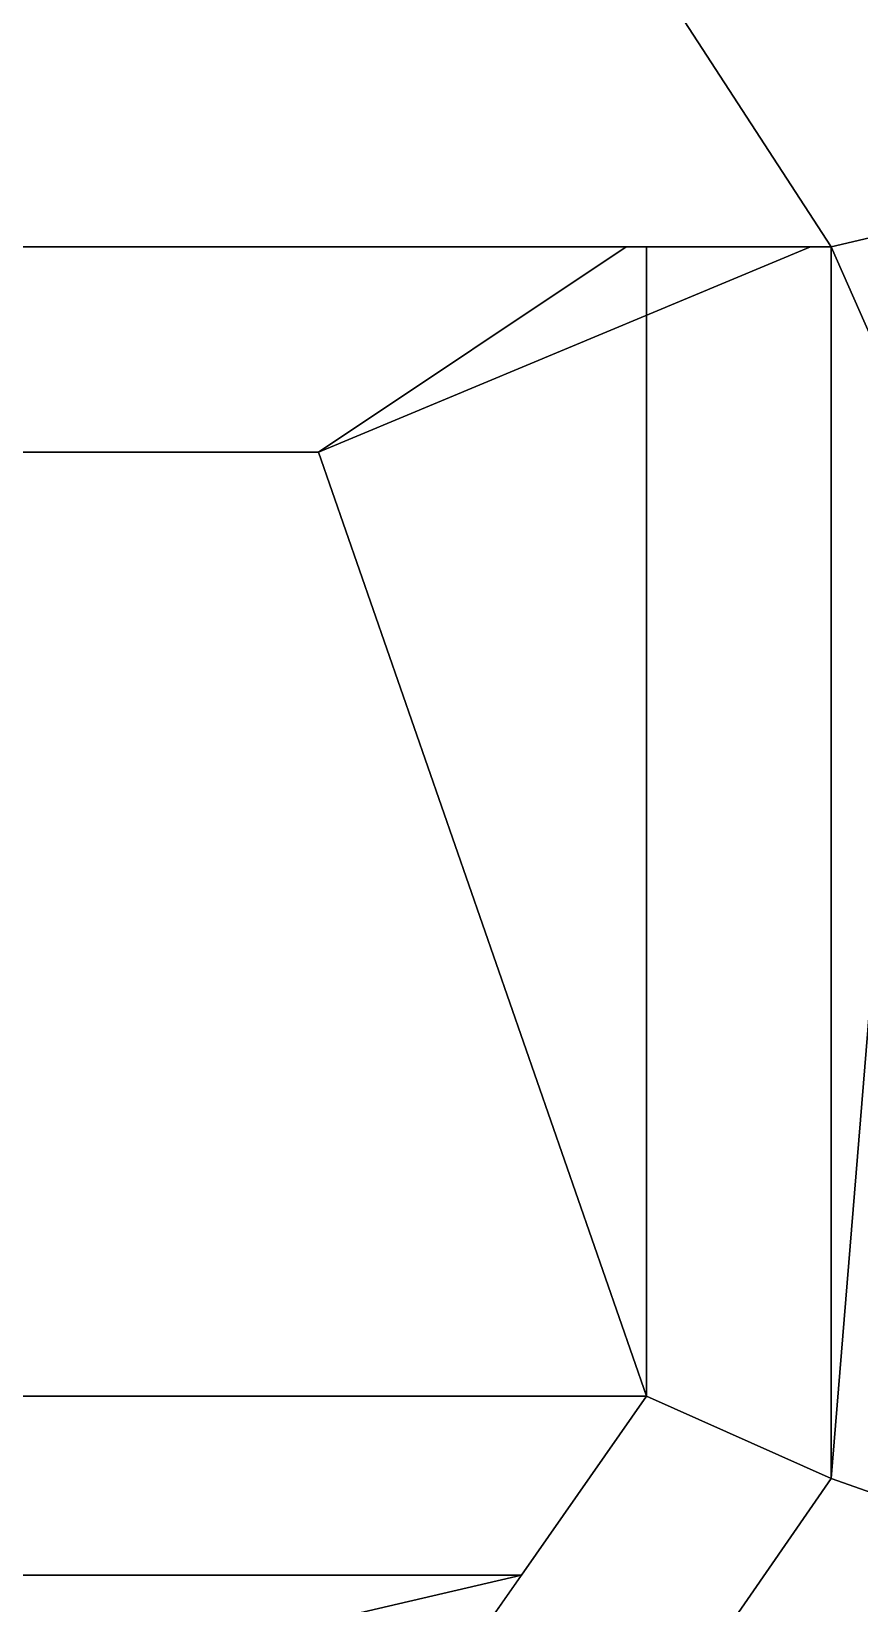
# Model space of a CAD drawing. Header units: millimetres. Extents: x -1.07 to 1.03, y -2.23 to 2.52.
# Drawn here: x 0.16 to 0.564, y 0.639 to 1.405 of the extents above; entities that cross this region are included whole.
import ezdxf

# ---------------------------------------------------------------- set-up
doc = ezdxf.new("R2010")
doc.units = ezdxf.units.MM
doc.layers.add('turret', color=2, linetype='Continuous')

msp = doc.modelspace()

# ---------------------------------------------------------------- linework, layer by layer
for points in [[(0.76, 0.12, 1.6), (0.76, 1.98, 1.6), (-0.76, 1.98, 1.6), (-0.76, 0.12, 1.6)], [(0.58, 1.97571, 0.3), (0.58, -0.69, 0.3), (-0.58, -0.69, 0.3), (-0.58, 1.97571, 0.3)]]:
    msp.add_3dface(points)
at = {"layer": 'turret'}
for points in [[(0.55, 1.3, 1.83), (0.72, 1.34, 1.6), (0.53, 1.65, 1.6), (0.42, 1.5, 1.83)], [(0.42, 1.5, 1.83), (-0.42, 1.5, 1.83), (-0.55, 1.3, 1.83), (0.55, 1.3, 1.83)], [(0.57217, 1.25, 1.8), (0.66087, 1.25, 1.68), (0.72, 1.34, 1.6), (0.55, 1.3, 1.83)], [(0.3, 1.2, 1.83), (0.54, 1.3, 1.83), (-0.54, 1.3, 1.83), (-0.3, 1.2, 1.83)], [(0.46, 0.74, 2.08), (0.46, 1.3, 2.08), (0.45, 1.3, 2.08), (0.3, 1.2, 2.08)], [(0.45, 1.3, 2.08), (0.45, 1.3, 2.04), (0.3, 1.2, 1.83), (0.3, 1.2, 2.08)], [(0.45, 1.3, 2.04), (0.54, 1.3, 1.83), (0.3, 1.2, 1.83)], [(0.46, 1.3, 2.08), (0.46, 1.3, 2.04), (0.45, 1.3, 2.04), (0.45, 1.3, 2.08)], [(0.46, 1.3, 2.04), (0.55, 1.3, 1.83), (0.54, 1.3, 1.83), (0.45, 1.3, 2.04)], [(0.46, 0.74, 2.08), (0.46, 0.74, 2.04), (0.46, 1.3, 2.04), (0.46, 1.3, 2.08)], [(0.46, 0.74, 2.04), (0.55, 0.7, 1.83), (0.55, 1.3, 1.83), (0.46, 1.3, 2.04)], [(0.55, 0.7, 1.83), (0.57217, 0.97, 1.8), (0.57217, 1.25, 1.8), (0.55, 1.3, 1.83)], [(0.46, 0.74, 2.08), (0.3, 1.2, 2.08), (-0.3, 1.2, 2.08), (-0.46, 0.74, 2.08)], [(0.3, 1.2, 2.08), (0.3, 1.2, 1.83), (-0.3, 1.2, 1.83), (-0.3, 1.2, 2.08)], [(0.55, 0.7, 1.83), (0.72, 0.64, 1.6), (0.66087, 0.97, 1.68), (0.57217, 0.97, 1.8)], [(0.39894, 0.65278, 2.08), (0.46, 0.74, 2.08), (-0.46, 0.74, 2.08), (-0.39894, 0.65278, 2.08)], [(0.32, 0.54, 2.04), (0.37, 0.44, 1.83), (0.55, 0.7, 1.83), (0.46, 0.74, 2.04)], [(0.39894, 0.65278, 2.08), (0.39894, 0.65278, 2.04), (0.46, 0.74, 2.04), (0.46, 0.74, 2.08)], [(0.37, 0.44, 1.83), (0.48, 0.27, 1.6), (0.72, 0.64, 1.6), (0.55, 0.7, 1.83)], [(0, 0.56, 2.08), (0.39894, 0.65278, 2.08), (-0.39894, 0.65278, 2.08), (0, 0.56, 2.08)], [(0, 0.56, 2.04), (0, 0.46, 2.04), (0.32, 0.54, 2.04), (0.39894, 0.65278, 2.04)], [(0, 0.56, 2.08), (0, 0.56, 2.04), (0.39894, 0.65278, 2.04), (0.39894, 0.65278, 2.08)]]:
    msp.add_3dface(points, dxfattribs=at)

doc.saveas('drawing.dxf')
